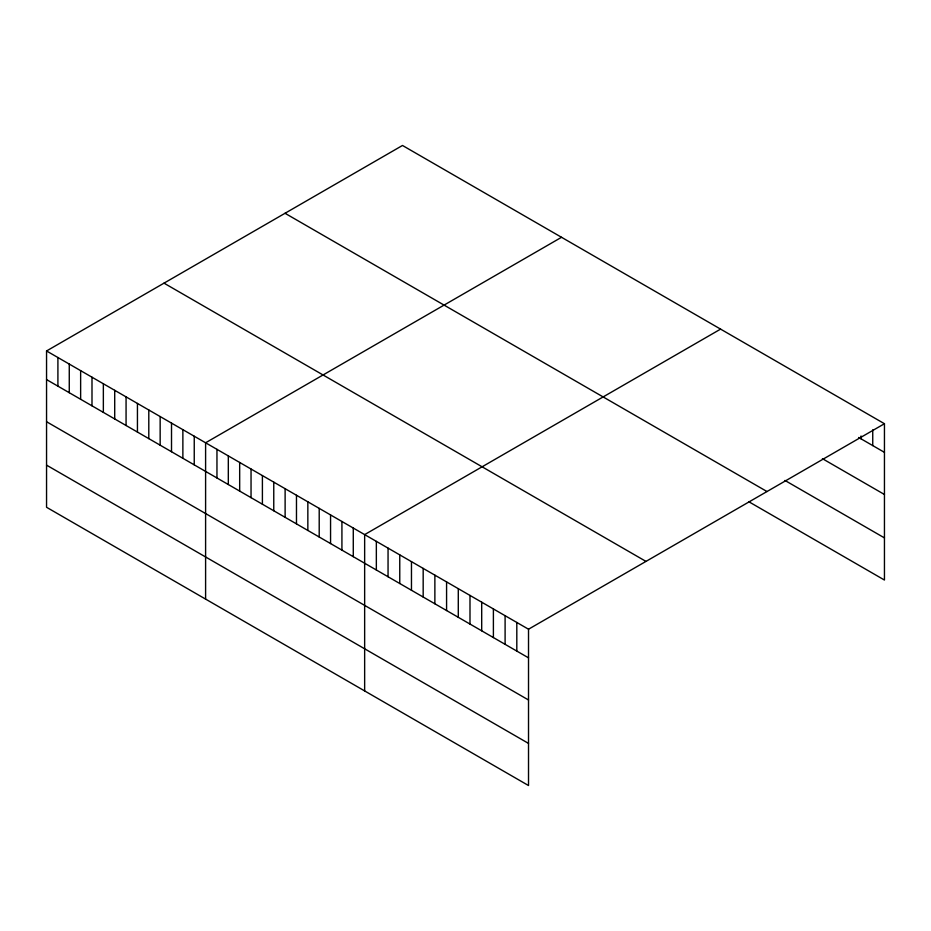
<?xml version="1.0" encoding="UTF-8"?>
<svg xmlns="http://www.w3.org/2000/svg" width="931" height="931" viewBox="0 0 931 931"><rect width="100%" height="100%" fill="white"/><g stroke="black" fill="none" stroke-linecap="round" stroke-linejoin="round"><path stroke-width="1.4" d="M46.55 350.964L528.517 629.216L528.517 785.531L46.55 507.279L46.55 350.964L402.483 145.469L884.45 423.721L884.45 580.036L748.675 501.646M561.533 237.289L205.6 442.784L205.6 599.098M720.582 329.12L364.649 534.615L364.649 690.93M528.517 629.216L884.45 423.721M858.696 437.477L884.45 452.35M822.41 458.669L884.45 494.489M784.961 480.454L884.45 537.897M285.026 213.28L766.993 491.533M164.007 283.152L645.974 561.405M46.55 379.592L528.517 657.845M46.55 421.731L528.517 699.984M46.55 465.139L528.517 743.404M872.743 429.843L872.743 445.588M861.035 435.976L861.035 438.838M516.81 622.467L516.81 651.095M505.102 615.705L505.102 644.333M493.395 608.944L493.395 637.572M481.699 602.194L481.699 630.822M469.992 595.433L469.992 624.061M458.285 588.671L458.285 617.3M446.577 581.922L446.577 610.538M434.87 575.16L434.87 603.788M423.174 568.399L423.174 597.027M411.467 561.649L411.467 590.266M399.76 554.888L399.76 583.516M388.052 548.126L388.052 576.755M376.345 541.376L376.345 569.993M353.28 528.052L353.28 556.68M341.921 521.5L341.921 550.116M330.563 514.936L330.563 543.564M319.205 508.373L319.205 537.001M307.847 501.821L307.847 530.449M296.477 495.257L296.477 523.885M285.119 488.705L285.119 517.322M273.761 482.142L273.761 510.77M262.402 475.578L262.402 504.206M251.044 469.026L251.044 497.654M239.674 462.463L239.674 491.091M228.316 455.911L228.316 484.527M216.958 449.347L216.958 477.975M194.242 436.232L194.242 464.86M182.872 429.668L182.872 458.296M171.513 423.116L171.513 451.733M160.155 416.553L160.155 445.181M148.797 409.989L148.797 438.617M137.439 403.437L137.439 432.065M126.069 396.874L126.069 425.502M114.711 390.322L114.711 418.938M103.353 383.758L103.353 412.386M91.994 377.195L91.994 405.823M80.636 370.643L80.636 399.271M69.266 364.079L69.266 392.707M57.908 357.527L57.908 386.144"/></g></svg>
